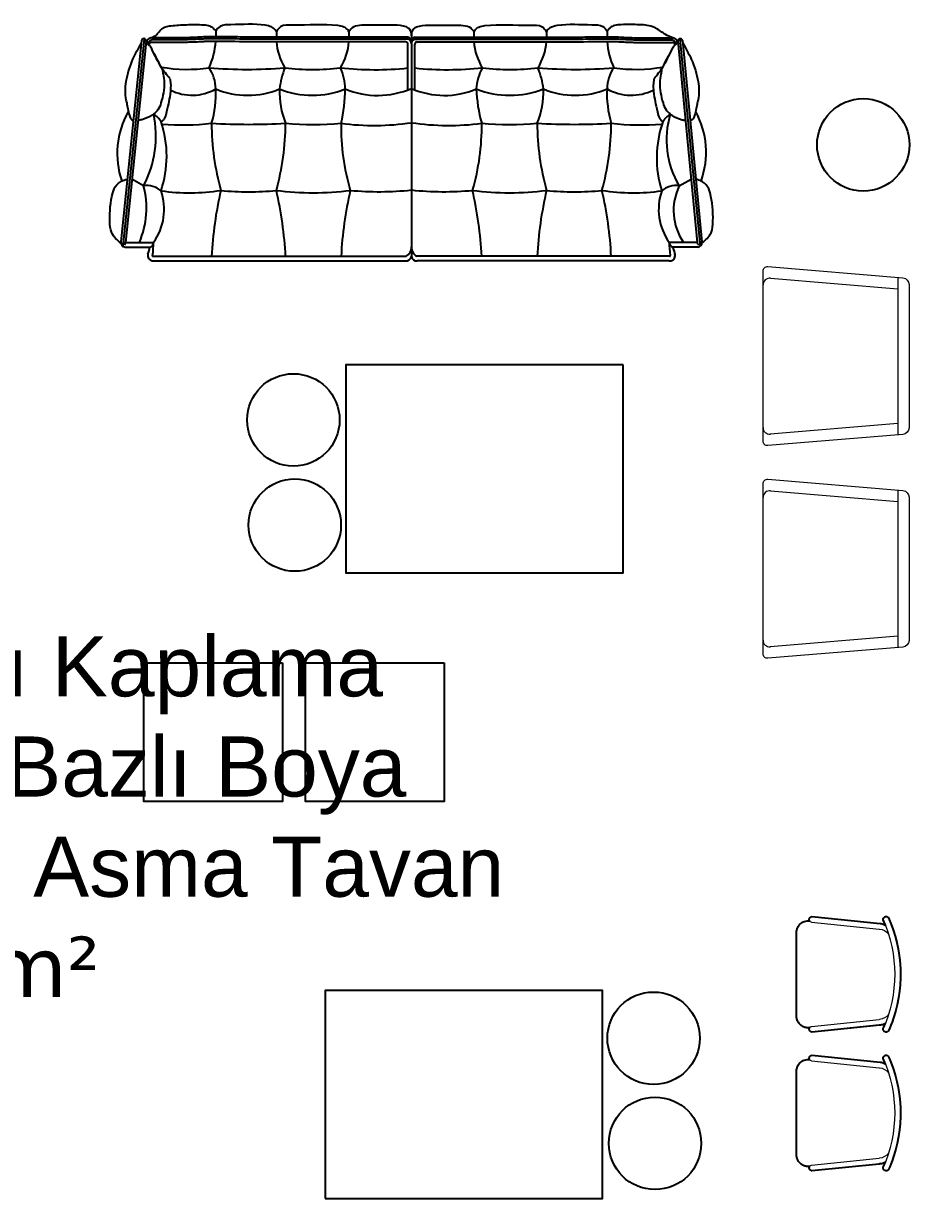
# Model space of a CAD drawing. Header units: millimetres. Extents: x 1443065 to 1517367, y 3763150 to 3779068.
# Drawn here: x 1476695 to 1477079, y 3768213 to 3768721 of the extents above; entities that cross this region are included whole.
import ezdxf

# ---------------------------------------------------------------- set-up
doc = ezdxf.new("R2010")
doc.units = ezdxf.units.MM
doc.layers.add('A_TEFRIS', color=173, linetype='Continuous', lineweight=9)
doc.layers.add('MAHAL', color=52, linetype='Continuous', lineweight=13)
doc.layers.add('m-TFR_vitrifiye', color=1, linetype='Continuous')
doc.styles.get("Standard").update_dxf_attribs({"font": 'arial.ttf'})

# ---------------------------------------------------------------- blocks, each defined once
blk = doc.blocks.new('fffef')
for p, q in [((0.53, 20.37), (0.35, 19.97)), ((0.68, 20.65), (0.53, 20.37)), ((0.84, 20.91), (0.68, 20.65)), ((1.11, 21.27), (0.84, 20.91)), ((1.37, 21.57), (1.11, 21.27)), ((1.55, 21.76), (1.37, 21.57)), ((1.81, 21.99), (1.55, 21.76)), ((2.03, 22.16), (1.81, 21.99)), ((2.25, 22.31), (2.03, 22.16)), ((2.61, 22.52), (2.25, 22.31)), ((2.96, 22.7), (2.61, 22.52)), ((3.29, 22.83), (2.96, 22.7)), ((3.66, 22.95), (3.29, 22.83)), ((4.09, 23.05), (3.66, 22.95)), ((4.39, 23.1), (4.09, 23.05)), ((4.79, 23.13), (4.39, 23.1)), ((5.37, 23.12), (4.79, 23.13)), ((5.7, 23.08), (5.37, 23.12)), ((5.53, 23.86), (5.52, 23.73)), ((5.52, 23.73), (5.53, 23.66)), ((5.57, 24.08), (5.53, 23.86)), ((5.53, 23.66), (5.55, 23.47)), ((5.55, 23.47), (5.59, 23.32)), ((5.67, 24.32), (5.57, 24.08)), ((5.59, 23.32), (5.64, 23.2)), ((5.64, 23.2), (5.67, 23.14)), ((5.77, 24.48), (5.67, 24.32)), ((5.67, 23.14), (5.69, 23.11)), ((5.69, 23.11), (5.7, 23.08)), ((5.83, 24.56), (5.77, 24.48)), ((5.94, 24.67), (5.83, 24.56)), ((6.07, 24.78), (5.94, 24.67)), ((6.26, 24.89), (6.07, 24.78)), ((6.36, 24.93), (6.26, 24.89)), ((6.41, 24.95), (6.36, 24.93)), ((6.55, 24.98), (6.41, 24.95)), ((6.67, 25), (6.55, 24.98)), ((35.77, 22.07), (6.67, 25)), ((36.04, 22.04), (35.77, 22.07)), ((36.41, 22), (36.04, 22.04)), ((36.83, 21.92), (36.41, 22)), ((37.24, 21.8), (36.83, 21.92)), ((37.65, 21.65), (37.24, 21.8)), ((37.46, 23.72), (37.45, 23.63)), ((37.45, 23.63), (37.56, 23.38)), ((37.47, 23.83), (37.46, 23.72)), ((37.51, 24.03), (37.47, 23.83)), ((37.58, 24.2), (37.51, 24.03)), ((37.56, 23.38), (37.65, 23.18)), ((37.67, 24.37), (37.58, 24.2)), ((37.65, 23.18), (37.77, 22.91)), ((37.93, 21.52), (37.65, 21.65)), ((37.78, 24.52), (37.67, 24.37)), ((37.77, 22.91), (38.48, 21.19)), ((37.88, 24.62), (37.78, 24.52)), ((37.98, 24.71), (37.88, 24.62)), ((38.21, 21.36), (37.93, 21.52)), ((38.14, 24.82), (37.98, 24.71)), ((38.3, 24.9), (38.14, 24.82)), ((38.48, 21.19), (38.21, 21.36)), ((38.49, 24.96), (38.3, 24.9)), ((38.7, 24.99), (38.49, 24.96)), ((38.91, 25), (38.7, 24.99)), ((39.18, 24.95), (38.91, 25)), ((39.36, 24.89), (39.18, 24.95)), ((39.52, 24.81), (39.36, 24.89)), ((39.63, 24.74), (39.52, 24.81)), ((39.73, 24.65), (39.63, 24.74)), ((39.83, 24.45), (39.73, 24.65)), ((39.98, 24.1), (39.83, 24.45)), ((40.35, 23.22), (39.98, 24.1)), ((40.82, 22.07), (40.35, 23.22)), ((41.35, 20.67), (40.82, 22.07)), ((42, 18.8), (41.35, 20.67)), ((0.01, 18.51), (0, 17.94)), ((0, 17.94), (0, -18.13)), ((0.04, 18.74), (0.01, 18.51)), ((0.07, 18.95), (0.04, 18.74)), ((0.13, 19.25), (0.07, 18.95)), ((0.23, 19.64), (0.13, 19.25)), ((0.35, 19.97), (0.23, 19.64)), ((42.8, 16.13), (42, 18.8)), ((43.54, 13.2), (42.8, 16.13)), ((44.14, 10.12), (43.54, 13.2)), ((44.56, 7.3), (44.14, 10.12)), ((44.81, 4.72), (44.56, 7.3)), ((44.98, 1.39), (44.81, 4.72)), ((44.96, -2.33), (44.98, 1.39)), ((44.69, -6.1), (44.96, -2.33)), ((43.98, -11.07), (44.29, -9.2)), ((44.29, -9.2), (44.69, -6.1)), ((42.7, -16.5), (43.43, -13.69)), ((43.43, -13.69), (43.98, -11.07)), ((0, -18.13), (0.03, -18.72)), ((0.03, -18.72), (0.1, -19.12)), ((0.1, -19.12), (0.25, -19.69)), ((0.25, -19.69), (0.34, -19.94)), ((0.34, -19.94), (0.52, -20.35)), ((40.84, -22.01), (41.84, -19.28)), ((41.84, -19.28), (42.7, -16.5)), ((0.52, -20.35), (0.71, -20.69)), ((0.71, -20.69), (0.97, -21.09)), ((0.97, -21.09), (1.24, -21.43)), ((1.24, -21.43), (1.5, -21.7)), ((1.5, -21.7), (1.87, -22.03)), ((1.87, -22.03), (2.29, -22.34)), ((2.29, -22.34), (2.85, -22.65)), ((2.85, -22.65), (3.35, -22.85)), ((3.35, -22.85), (4.08, -23.05)), ((4.08, -23.05), (4.6, -23.12)), ((4.6, -23.12), (5, -23.13)), ((5, -23.13), (5.39, -23.12)), ((5.39, -23.12), (5.56, -23.1)), ((5.54, -23.53), (5.53, -23.66)), ((5.53, -23.66), (5.53, -23.86)), ((5.53, -23.86), (5.54, -23.92)), ((5.58, -23.36), (5.54, -23.53)), ((5.54, -23.92), (5.56, -24.05)), ((5.56, -23.1), (5.61, -23.1)), ((5.56, -24.05), (5.61, -24.2)), ((5.62, -23.24), (5.58, -23.36)), ((5.61, -23.1), (5.66, -23.09)), ((5.61, -24.2), (5.67, -24.33)), ((5.7, -23.08), (5.62, -23.24)), ((5.66, -23.09), (5.7, -23.08)), ((5.67, -24.33), (5.73, -24.43)), ((5.73, -24.43), (5.8, -24.53)), ((5.8, -24.53), (5.87, -24.6)), ((5.87, -24.6), (5.95, -24.68)), ((5.95, -24.68), (6.04, -24.76)), ((6.04, -24.76), (6.14, -24.83)), ((6.14, -24.83), (6.23, -24.87)), ((6.23, -24.87), (6.34, -24.92)), ((6.34, -24.92), (6.46, -24.96)), ((6.46, -24.96), (6.56, -24.98)), ((6.56, -24.98), (6.67, -25)), ((6.67, -25), (36.16, -22.03)), ((36.16, -22.03), (36.51, -21.98)), ((36.51, -21.98), (36.77, -21.93)), ((36.77, -21.93), (36.99, -21.88)), ((36.99, -21.88), (37.2, -21.81)), ((37.2, -21.81), (37.42, -21.74)), ((37.42, -21.74), (37.6, -21.66)), ((38.48, -21.19), (37.45, -23.63)), ((37.45, -23.63), (37.48, -23.9)), ((37.48, -23.9), (37.6, -24.24)), ((37.6, -21.66), (37.83, -21.57)), ((37.6, -24.24), (37.72, -24.44)), ((37.72, -24.44), (37.87, -24.62)), ((37.83, -21.57), (38.09, -21.43)), ((37.87, -24.62), (38.04, -24.75)), ((38.04, -24.75), (38.26, -24.88)), ((38.09, -21.43), (38.34, -21.28)), ((38.26, -24.88), (38.52, -24.97)), ((38.34, -21.28), (38.48, -21.19)), ((38.52, -24.97), (38.74, -25)), ((38.74, -25), (38.94, -24.99)), ((38.94, -24.99), (39.06, -24.98)), ((39.06, -24.98), (39.18, -24.95)), ((39.18, -24.95), (39.35, -24.9)), ((39.35, -24.9), (39.44, -24.85)), ((39.44, -24.85), (39.58, -24.77)), ((39.58, -24.77), (39.67, -24.7)), ((39.67, -24.7), (39.73, -24.65)), ((39.73, -24.65), (40.15, -23.7)), ((40.15, -23.7), (40.84, -22.01))]:
    blk.add_line(p, q)
at = {"layer": 'A_TEFRIS'}
for p, q in [((6.42, 22.51), (35.79, 19.55)), ((6.67, 25), (36.04, 22.04)), ((0, 18.13), (0, -18.13)), ((6.42, -22.51), (35.79, -19.55)), ((6.67, -25), (36.04, -22.04))]:
    blk.add_line(p, q, dxfattribs=at)
for centre, radius, start, end in [((5, 18.13), 5, 81.9422, 180), ((6.8, 23.73), 1.28, 95.9191, 252.5915), ((35.66, 17), 5.05, 56.0631, 85.6688), ((38.82, 23.63), 1.37, 48.2766, 180.0645), ((-15.35, 0), 57.85, 335.8904, 24.1096), ((-15.35, 0), 60.35, 335.8879, 24.1121), ((35.41, 14.01), 5.55, 37.2213, 85.4268), ((5, -18.13), 5, 180, 278.0578), ((35.41, -14.01), 5.55, 274.5732, 322.7787), ((6.8, -23.73), 1.28, 107.4085, 264.0809), ((35.66, -17), 5.05, 274.3312, 303.9369), ((38.82, -23.63), 1.37, 179.9355, 311.7234)]:
    blk.add_arc(centre, radius, start, end, dxfattribs=at)
blk = doc.blocks.new('c cx xc')
at = {"layer": 'A_TEFRIS'}
for p, q in [((31355.29, -6701.13), (31425.33, -6701.13)), ((31355.58, -6757.89), (31360.31, -6701.13)), ((31420.31, -6701.13), (31425.04, -6757.89)), ((31422.05, -6761.13), (31358.57, -6761.13))]:
    blk.add_line(p, q, dxfattribs=at)
blk.add_lwpolyline([(31358.57, -6761.13), (31352.47, -6761.13, -0.43878), (31350.47, -6758.97), (31355.48, -6698.89, -0.390066), (31358.47, -6696.13), (31422.15, -6696.13, -0.390066), (31425.14, -6698.89), (31430.15, -6758.97, -0.43878), (31428.15, -6761.13), (31422.06, -6761.13)], format="xyb", dxfattribs=at)
for centre, start, end in [((31358.57, -6758.13), 175.2364, 270), ((31422.05, -6758.13), 270, 4.7636)]:
    blk.add_arc(centre, 3, start, end, dxfattribs=at)

msp = doc.modelspace()

# ---------------------------------------------------------------- linework, layer by layer
at = {"layer": 'm-TFR_vitrifiye'}
for points in [[(1476778.65, 3768717.99), (1476778.65, 3768715.63)], [(1476804.87, 3768717.82), (1476804.87, 3768715.45)], [(1476836.27, 3768717.81), (1476836.27, 3768715.44)], [(1476863.31, 3768716.02), (1476863.31, 3768713.43)], [(1476890.34, 3768717.81), (1476890.34, 3768715.44)], [(1476921.75, 3768717.82), (1476921.75, 3768715.45)], [(1476947.97, 3768717.99), (1476947.97, 3768715.63)], [(1476746.48, 3768713.97), (1476737.6, 3768626.87)], [(1476747.58, 3768714.8), (1476738.4, 3768624.99)], [(1476748.47, 3768713.76), (1476739.59, 3768626.67)], [(1476861.8, 3768692.62), (1476861.8, 3768712.43)], [(1476863.31, 3768713.43), (1476863.31, 3768621.58)], [(1476863.31, 3768713.43), (1476863.31, 3768620.51)], [(1476863.31, 3768712.57), (1476863.31, 3768620.51)], [(1476864.82, 3768692.62), (1476864.82, 3768712.43)], [(1476978.65, 3768713.76), (1476987.02, 3768626.67)], [(1476979.54, 3768714.8), (1476988.21, 3768624.99)], [(1476980.64, 3768713.97), (1476989.01, 3768626.87)], [(1476747.41, 3768651.15), (1476742.38, 3768654.02)], [(1476979.21, 3768651.15), (1476984.38, 3768654.1)], [(1476739.32, 3768624.67), (1476750.13, 3768624.67)], [(1476739.59, 3768626.67), (1476751.73, 3768626.67)], [(1476987.02, 3768626.67), (1476974.88, 3768626.67)], [(1476987.3, 3768624.67), (1476976.48, 3768624.67)], [(1476751.55, 3768620.66), (1476860.99, 3768620.67)], [(1476975.06, 3768620.66), (1476865.62, 3768620.67)], [(1476751.8, 3768618.67), (1476860.75, 3768618.67)], [(1476974.81, 3768618.67), (1476865.86, 3768618.67)]]:
    msp.add_lwpolyline(points, dxfattribs=at)
for points in [[(1476954.91, 3768573.74), (1476834.91, 3768573.74), (1476834.91, 3768483.74), (1476954.91, 3768483.74)], [(1476807.48, 3768444.8), (1476807.48, 3768384.8), (1476747.48, 3768384.8), (1476747.48, 3768444.8)], [(1476877.48, 3768444.8), (1476877.48, 3768384.8), (1476817.48, 3768384.8), (1476817.48, 3768444.8)], [(1476826.05, 3768213.1), (1476946.05, 3768213.1), (1476946.05, 3768303.1), (1476826.05, 3768303.1)]]:
    msp.add_lwpolyline(points, close=True, dxfattribs=at)
for centre in [(1477058.88, 3768668.86), (1476812.22, 3768549.87), (1476812.82, 3768504.41), (1476968.14, 3768282.42), (1476968.74, 3768236.96)]:
    msp.add_circle(centre, 20, dxfattribs=at)
for points, knots in [([(1476750.62, 3768715.16), (1476752.93, 3768716.02), (1476753.64, 3768717.26), (1476754.36, 3768718.13), (1476755.76, 3768719.82), (1476757.17, 3768720.09), (1476758.59, 3768720.29), (1476760.66, 3768720.59), (1476762.74, 3768720.72), (1476764.97, 3768720.82), (1476767.44, 3768720.93), (1476770.09, 3768720.99), (1476772.48, 3768720.86), (1476773.5, 3768720.8), (1476774.47, 3768720.71), (1476775.44, 3768720.46), (1476776.08, 3768720.28), (1476776.73, 3768720.04), (1476777.22, 3768719.63), (1476777.58, 3768719.33), (1476777.86, 3768718.94), (1476778.2, 3768718.59), (1476778.37, 3768718.4), (1476778.57, 3768718.23), (1476778.65, 3768717.99)], [0, 0, 0, 0, 1, 1, 1, 2, 2, 2, 3, 3, 3, 4, 4, 4, 5, 5, 5, 6, 6, 6, 7, 7, 7, 8, 8, 8, 8]), ([(1476804.87, 3768717.82), (1476804.57, 3768718.36), (1476804.18, 3768718.87), (1476803.7, 3768719.26), (1476803.4, 3768719.5), (1476803.07, 3768719.7), (1476802.72, 3768719.86), (1476801.89, 3768720.25), (1476800.98, 3768720.44), (1476800.08, 3768720.58), (1476795.18, 3768721.37), (1476790.45, 3768720.84), (1476785.23, 3768720.86), (1476783.54, 3768720.86), (1476781.79, 3768720.93), (1476780.47, 3768720.08), (1476779.71, 3768719.59), (1476779.09, 3768718.8), (1476778.65, 3768717.99)], [0, 0, 0, 0, 1, 1, 1, 2, 2, 2, 3, 3, 3, 4, 4, 4, 5, 5, 5, 6, 6, 6, 6]), ([(1476836.27, 3768717.81), (1476835.97, 3768718.35), (1476835.58, 3768718.85), (1476835.1, 3768719.25), (1476834.8, 3768719.49), (1476834.47, 3768719.7), (1476834.12, 3768719.85), (1476833.3, 3768720.23), (1476832.39, 3768720.36), (1476831.48, 3768720.46), (1476824.95, 3768721.2), (1476818.84, 3768720.49), (1476811.95, 3768720.68), (1476810.08, 3768720.73), (1476808.14, 3768720.85), (1476806.69, 3768719.91), (1476805.94, 3768719.41), (1476805.31, 3768718.63), (1476804.87, 3768717.82)], [0, 0, 0, 0, 1, 1, 1, 2, 2, 2, 3, 3, 3, 4, 4, 4, 5, 5, 5, 6, 6, 6, 6]), ([(1476862.69, 3768718.71), (1476862.52, 3768718.91), (1476862.34, 3768719.09), (1476862.14, 3768719.26), (1476861.84, 3768719.5), (1476861.51, 3768719.7), (1476861.16, 3768719.86), (1476860.33, 3768720.23), (1476859.42, 3768720.37), (1476858.52, 3768720.47), (1476854.91, 3768720.85), (1476851.49, 3768720.59), (1476846.04, 3768720.67), (1476843.36, 3768720.72), (1476840.19, 3768720.84), (1476838.32, 3768719.9), (1476837.34, 3768719.4), (1476836.71, 3768718.62), (1476836.27, 3768717.81)], [0, 0, 0, 0, 1, 1, 1, 2, 2, 2, 3, 3, 3, 4, 4, 4, 5, 5, 5, 6, 6, 6, 6]), ([(1476863.92, 3768718.71), (1476864.09, 3768718.91), (1476864.28, 3768719.09), (1476864.48, 3768719.26), (1476864.78, 3768719.5), (1476865.11, 3768719.7), (1476865.46, 3768719.86), (1476866.28, 3768720.23), (1476867.19, 3768720.37), (1476868.1, 3768720.47), (1476871.7, 3768720.85), (1476875.13, 3768720.59), (1476880.58, 3768720.67), (1476883.26, 3768720.72), (1476886.43, 3768720.84), (1476888.3, 3768719.9), (1476889.28, 3768719.4), (1476889.9, 3768718.62), (1476890.34, 3768717.81)], [0, 0, 0, 0, 1, 1, 1, 2, 2, 2, 3, 3, 3, 4, 4, 4, 5, 5, 5, 6, 6, 6, 6]), ([(1476890.34, 3768717.81), (1476890.64, 3768718.35), (1476891.03, 3768718.85), (1476891.51, 3768719.25), (1476891.81, 3768719.49), (1476892.14, 3768719.7), (1476892.49, 3768719.85), (1476893.32, 3768720.23), (1476894.23, 3768720.36), (1476895.13, 3768720.46), (1476901.66, 3768721.2), (1476907.77, 3768720.49), (1476914.66, 3768720.68), (1476916.54, 3768720.73), (1476918.47, 3768720.85), (1476919.92, 3768719.91), (1476920.68, 3768719.41), (1476921.3, 3768718.63), (1476921.75, 3768717.82)], [0, 0, 0, 0, 1, 1, 1, 2, 2, 2, 3, 3, 3, 4, 4, 4, 5, 5, 5, 6, 6, 6, 6]), ([(1476921.75, 3768717.82), (1476922.05, 3768718.36), (1476922.44, 3768718.87), (1476922.92, 3768719.26), (1476923.21, 3768719.5), (1476923.55, 3768719.7), (1476923.9, 3768719.86), (1476924.72, 3768720.25), (1476925.63, 3768720.44), (1476926.53, 3768720.58), (1476931.44, 3768721.37), (1476936.17, 3768720.84), (1476941.38, 3768720.86), (1476943.08, 3768720.86), (1476944.82, 3768720.93), (1476946.14, 3768720.08), (1476946.9, 3768719.59), (1476947.52, 3768718.8), (1476947.97, 3768717.99)], [0, 0, 0, 0, 1, 1, 1, 2, 2, 2, 3, 3, 3, 4, 4, 4, 5, 5, 5, 6, 6, 6, 6]), ([(1476976.5, 3768715.16), (1476974.19, 3768716.02), (1476973.48, 3768716.45), (1476972.76, 3768716.93), (1476971.36, 3768717.86), (1476969.95, 3768718.93), (1476968.53, 3768719.61), (1476966.46, 3768720.59), (1476964.38, 3768720.72), (1476962.05, 3768720.82), (1476959.49, 3768720.93), (1476956.62, 3768720.99), (1476954.16, 3768720.86), (1476953.12, 3768720.8), (1476952.14, 3768720.71), (1476951.18, 3768720.46), (1476950.53, 3768720.28), (1476949.89, 3768720.04), (1476949.39, 3768719.63), (1476949.03, 3768719.33), (1476948.75, 3768718.94), (1476948.41, 3768718.59), (1476948.24, 3768718.4), (1476948.05, 3768718.23), (1476947.97, 3768717.99)], [0, 0, 0, 0, 1, 1, 1, 2, 2, 2, 3, 3, 3, 4, 4, 4, 5, 5, 5, 6, 6, 6, 7, 7, 7, 8, 8, 8, 8]), ([(1476746.36, 3768712.94), (1476745.05, 3768710.63), (1476743.76, 3768708.3), (1476742.67, 3768705.88), (1476741.31, 3768702.81), (1476740.26, 3768699.59), (1476739.73, 3768696.24), (1476739.31, 3768693.61), (1476739.2, 3768690.9), (1476739.76, 3768688.32), (1476739.9, 3768687.69), (1476740.08, 3768687.07), (1476740.21, 3768686.45), (1476740.4, 3768685.59), (1476740.5, 3768684.71), (1476740.66, 3768683.85), (1476740.85, 3768682.79), (1476741.12, 3768681.77), (1476741.59, 3768680.75), (1476741.79, 3768680.33), (1476742.02, 3768679.9), (1476742.39, 3768679.65), (1476742.47, 3768679.6), (1476742.56, 3768679.55), (1476742.65, 3768679.51), (1476742.75, 3768679.46), (1476742.85, 3768679.42), (1476742.95, 3768679.37)], [0, 0, 0, 0, 1, 1, 1, 2, 2, 2, 3, 3, 3, 4, 4, 4, 5, 5, 5, 6, 6, 6, 7, 7, 7, 8, 8, 8, 9, 9, 9, 9]), ([(1476748.47, 3768713.76), (1476748.49, 3768714.31), (1476748.07, 3768714.78), (1476747.51, 3768714.81), (1476747.01, 3768714.83), (1476746.56, 3768714.47), (1476746.48, 3768713.97)], [0, 0, 0, 0, 1, 1, 1, 2, 2, 2, 2]), ([(1476755.56, 3768701.44), (1476754.71, 3768703.14), (1476753.86, 3768704.84), (1476752.97, 3768706.5), (1476752.35, 3768707.66), (1476751.72, 3768708.8), (1476751.13, 3768710), (1476750.86, 3768710.53), (1476750.61, 3768711.07), (1476750.24, 3768711.52), (1476749.81, 3768712.02), (1476749.22, 3768712.4), (1476748.75, 3768712.88), (1476748.63, 3768713), (1476748.52, 3768713.12), (1476748.41, 3768713.25)], [0, 0, 0, 0, 1, 1, 1, 2, 2, 2, 3, 3, 3, 4, 4, 4, 5, 5, 5, 5]), ([(1476758.78, 3768697.53), (1476757.46, 3768699.16), (1476756.14, 3768700.8), (1476755.01, 3768702.54), (1476753.5, 3768704.88), (1476752.35, 3768707.43), (1476751.13, 3768710), (1476750.87, 3768710.54), (1476750.61, 3768711.07), (1476750.24, 3768711.52), (1476749.81, 3768712.02), (1476749.22, 3768712.4), (1476748.75, 3768712.88), (1476748.63, 3768713), (1476748.52, 3768713.12), (1476748.41, 3768713.25)], [0, 0, 0, 0, 1, 1, 1, 2, 2, 2, 3, 3, 3, 4, 4, 4, 5, 5, 5, 5]), ([(1476861.8, 3768715.45), (1476841.73, 3768715.45), (1476826.02, 3768715.43), (1476808.16, 3768715.45), (1476802.98, 3768715.45), (1476797.62, 3768715.46), (1476790.26, 3768715.52), (1476787.62, 3768715.54), (1476784.73, 3768715.57), (1476782.39, 3768715.59), (1476779.36, 3768715.62), (1476777.24, 3768715.65), (1476775.01, 3768715.59), (1476772.87, 3768715.53), (1476770.62, 3768715.39), (1476768.47, 3768715.3), (1476765.76, 3768715.19), (1476763.21, 3768715.16), (1476760.67, 3768715.16), (1476757.93, 3768715.16), (1476755.2, 3768715.21), (1476752.4, 3768715.16), (1476752.35, 3768715.16), (1476752.3, 3768715.16), (1476750.62, 3768715.16)], [0, 0, 0, 0, 1, 1, 1, 2, 2, 2, 3, 3, 3, 4, 4, 4, 5, 5, 5, 6, 6, 6, 7, 7, 7, 8, 8, 8, 8]), ([(1476860.8, 3768713.43), (1476850.65, 3768713.43), (1476811.31, 3768713.43), (1476810.04, 3768713.43), (1476807.67, 3768713.43), (1476805.3, 3768713.43), (1476802.93, 3768713.44), (1476800.56, 3768713.44), (1476798.19, 3768713.45), (1476795.81, 3768713.47), (1476794.89, 3768713.48), (1476793.97, 3768713.49), (1476790.8, 3768713.5), (1476788.28, 3768713.51), (1476785.16, 3768713.52), (1476784.43, 3768713.53), (1476783.69, 3768713.54), (1476782.96, 3768713.55), (1476782.23, 3768713.56), (1476781.5, 3768713.58), (1476780.77, 3768713.59), (1476780.04, 3768713.6), (1476779.32, 3768713.6), (1476778.59, 3768713.61), (1476777.87, 3768713.61), (1476777.33, 3768713.61), (1476776.8, 3768713.61), (1476776.26, 3768713.6), (1476776, 3768713.6), (1476775.74, 3768713.59), (1476775.48, 3768713.58), (1476775.25, 3768713.58), (1476775.03, 3768713.57), (1476774.8, 3768713.56), (1476774.58, 3768713.56), (1476774.35, 3768713.55), (1476774.13, 3768713.54), (1476773.9, 3768713.53), (1476773.67, 3768713.52), (1476773.44, 3768713.51), (1476772.99, 3768713.49), (1476772.53, 3768713.46), (1476772.07, 3768713.44), (1476771.15, 3768713.39), (1476770.22, 3768713.34), (1476768.71, 3768713.29), (1476768.11, 3768713.28), (1476767.74, 3768713.26), (1476767.36, 3768713.25), (1476766.99, 3768713.24), (1476766.61, 3768713.22), (1476766.24, 3768713.21), (1476765.49, 3768713.19), (1476764.74, 3768713.18), (1476764, 3768713.16), (1476763.13, 3768713.15), (1476762.26, 3768713.15), (1476761.4, 3768713.14), (1476760.85, 3768713.14), (1476760.29, 3768713.14), (1476759.74, 3768713.15), (1476759.19, 3768713.15), (1476758.64, 3768713.15), (1476758.09, 3768713.16), (1476757.02, 3768713.16), (1476755.95, 3768713.17), (1476754.87, 3768713.17), (1476754.51, 3768713.17), (1476754.15, 3768713.17), (1476753.78, 3768713.16), (1476753.56, 3768713.16), (1476753.34, 3768713.16), (1476753.12, 3768713.16), (1476752.97, 3768713.15), (1476752.83, 3768713.15), (1476752.68, 3768713.15), (1476752.54, 3768713.15), (1476752.4, 3768713.14), (1476752.26, 3768713.14), (1476752.25, 3768713.14), (1476752.24, 3768713.14), (1476750.82, 3768713.14)], [0, 0, 0, 0, 1, 1, 1, 2, 2, 2, 3, 3, 3, 4, 4, 4, 5, 5, 5, 6, 6, 6, 7, 7, 7, 8, 8, 8, 9, 9, 9, 10, 10, 10, 11, 11, 11, 12, 12, 12, 13, 13, 13, 14, 14, 14, 15, 15, 15, 16, 16, 16, 17, 17, 17, 18, 18, 18, 19, 19, 19, 20, 20, 20, 21, 21, 21, 22, 22, 22, 23, 23, 23, 24, 24, 24, 25, 25, 25, 26, 26, 26, 27, 27, 27, 27]), ([(1476861.8, 3768714.59), (1476852.93, 3768714.59), (1476811.5, 3768714.59), (1476810.26, 3768714.59), (1476808.11, 3768714.59), (1476805.96, 3768714.59), (1476803.82, 3768714.59), (1476801.67, 3768714.6), (1476799.52, 3768714.6), (1476797.37, 3768714.62), (1476796.32, 3768714.63), (1476795.27, 3768714.63), (1476792.02, 3768714.65), (1476789.31, 3768714.65), (1476788.44, 3768714.67), (1476786.37, 3768714.68), (1476784.3, 3768714.69), (1476783.43, 3768714.7), (1476782.55, 3768714.72), (1476781.95, 3768714.73), (1476781.35, 3768714.74), (1476780.75, 3768714.74), (1476780.15, 3768714.75), (1476779.55, 3768714.76), (1476778.95, 3768714.77), (1476777.75, 3768714.77), (1476776.55, 3768714.77), (1476775.36, 3768714.74), (1476775.08, 3768714.73), (1476774.8, 3768714.72), (1476774.52, 3768714.71), (1476774.24, 3768714.7), (1476773.96, 3768714.69), (1476773.67, 3768714.68), (1476773.11, 3768714.65), (1476772.54, 3768714.62), (1476771.98, 3768714.59), (1476771.42, 3768714.56), (1476770.87, 3768714.53), (1476769.83, 3768714.5), (1476769.15, 3768714.49), (1476768.78, 3768714.47), (1476768.41, 3768714.45), (1476767.67, 3768714.42), (1476766.93, 3768714.39), (1476766.19, 3768714.37), (1476765.45, 3768714.35), (1476764.71, 3768714.33), (1476763.97, 3768714.32), (1476763.04, 3768714.31), (1476762.1, 3768714.3), (1476761.17, 3768714.3), (1476760.6, 3768714.3), (1476760.04, 3768714.3), (1476759.47, 3768714.31), (1476758.91, 3768714.31), (1476758.34, 3768714.31), (1476757.78, 3768714.32), (1476756.65, 3768714.32), (1476755.52, 3768714.33), (1476754.39, 3768714.32), (1476753.91, 3768714.32), (1476753.42, 3768714.32), (1476752.93, 3768714.31), (1476752.79, 3768714.31), (1476752.64, 3768714.31), (1476752.49, 3768714.3), (1476752.4, 3768714.3), (1476752.31, 3768714.3), (1476751.18, 3768714.3)], [0, 0, 0, 0, 1, 1, 1, 2, 2, 2, 3, 3, 3, 4, 4, 4, 5, 5, 5, 6, 6, 6, 7, 7, 7, 8, 8, 8, 9, 9, 9, 10, 10, 10, 11, 11, 11, 12, 12, 12, 13, 13, 13, 14, 14, 14, 15, 15, 15, 16, 16, 16, 17, 17, 17, 18, 18, 18, 19, 19, 19, 20, 20, 20, 21, 21, 21, 22, 22, 22, 23, 23, 23, 23]), ([(1476864.82, 3768715.45), (1476884.88, 3768715.45), (1476900.59, 3768715.43), (1476918.45, 3768715.45), (1476923.63, 3768715.45), (1476928.99, 3768715.46), (1476936.36, 3768715.52), (1476938.99, 3768715.54), (1476941.88, 3768715.57), (1476944.23, 3768715.59), (1476947.26, 3768715.62), (1476949.37, 3768715.65), (1476951.48, 3768715.59), (1476953.49, 3768715.53), (1476955.5, 3768715.39), (1476957.68, 3768715.3), (1476960.42, 3768715.19), (1476963.42, 3768715.16), (1476966.19, 3768715.16), (1476969.19, 3768715.16), (1476971.92, 3768715.21), (1476974.72, 3768715.16), (1476974.77, 3768715.16), (1476974.82, 3768715.16), (1476976.5, 3768715.16)], [0, 0, 0, 0, 1, 1, 1, 2, 2, 2, 3, 3, 3, 4, 4, 4, 5, 5, 5, 6, 6, 6, 7, 7, 7, 8, 8, 8, 8]), ([(1476864.82, 3768714.59), (1476873.68, 3768714.59), (1476915.11, 3768714.59), (1476916.36, 3768714.59), (1476918.5, 3768714.59), (1476920.65, 3768714.59), (1476922.8, 3768714.59), (1476924.94, 3768714.6), (1476927.09, 3768714.6), (1476929.24, 3768714.62), (1476930.29, 3768714.63), (1476931.34, 3768714.63), (1476934.59, 3768714.65), (1476937.3, 3768714.65), (1476938.17, 3768714.67), (1476940.24, 3768714.68), (1476942.31, 3768714.69), (1476943.19, 3768714.7), (1476944.06, 3768714.72), (1476944.66, 3768714.73), (1476945.26, 3768714.74), (1476945.87, 3768714.74), (1476946.47, 3768714.75), (1476947.07, 3768714.76), (1476947.67, 3768714.77), (1476948.87, 3768714.77), (1476950.06, 3768714.77), (1476951.25, 3768714.74), (1476951.53, 3768714.73), (1476951.81, 3768714.72), (1476952.09, 3768714.71), (1476952.38, 3768714.7), (1476952.66, 3768714.69), (1476952.94, 3768714.68), (1476953.5, 3768714.65), (1476954.07, 3768714.62), (1476954.64, 3768714.59), (1476955.19, 3768714.56), (1476955.75, 3768714.53), (1476956.3, 3768714.5), (1476956.67, 3768714.49), (1476957.04, 3768714.47), (1476957.41, 3768714.45), (1476958.15, 3768714.42), (1476958.89, 3768714.39), (1476959.63, 3768714.37), (1476960.37, 3768714.35), (1476962.41, 3768714.33), (1476963.15, 3768714.32), (1476964.08, 3768714.31), (1476965.02, 3768714.3), (1476965.95, 3768714.3), (1476966.52, 3768714.3), (1476967.08, 3768714.3), (1476967.65, 3768714.31), (1476968.21, 3768714.31), (1476968.78, 3768714.31), (1476969.34, 3768714.32), (1476970.47, 3768714.32), (1476971.6, 3768714.33), (1476972.73, 3768714.32), (1476973.22, 3768714.32), (1476973.7, 3768714.32), (1476974.19, 3768714.31), (1476974.33, 3768714.31), (1476974.48, 3768714.31), (1476974.63, 3768714.3), (1476974.72, 3768714.3), (1476974.81, 3768714.3), (1476975.95, 3768714.3)], [0, 0, 0, 0, 1, 1, 1, 2, 2, 2, 3, 3, 3, 4, 4, 4, 5, 5, 5, 6, 6, 6, 7, 7, 7, 8, 8, 8, 9, 9, 9, 10, 10, 10, 11, 11, 11, 12, 12, 12, 13, 13, 13, 14, 14, 14, 15, 15, 15, 16, 16, 16, 17, 17, 17, 18, 18, 18, 19, 19, 19, 20, 20, 20, 21, 21, 21, 22, 22, 22, 23, 23, 23, 23]), ([(1476865.82, 3768713.43), (1476875.96, 3768713.43), (1476915.3, 3768713.43), (1476916.57, 3768713.43), (1476918.94, 3768713.43), (1476921.31, 3768713.43), (1476923.68, 3768713.44), (1476926.05, 3768713.44), (1476928.43, 3768713.45), (1476930.8, 3768713.47), (1476931.72, 3768713.48), (1476932.65, 3768713.49), (1476935.82, 3768713.5), (1476938.34, 3768713.51), (1476941.46, 3768713.52), (1476942.19, 3768713.53), (1476942.92, 3768713.54), (1476943.65, 3768713.55), (1476944.38, 3768713.56), (1476945.11, 3768713.58), (1476945.85, 3768713.59), (1476946.57, 3768713.6), (1476947.3, 3768713.6), (1476948.02, 3768713.61), (1476948.74, 3768713.61), (1476949.28, 3768713.61), (1476949.82, 3768713.61), (1476950.35, 3768713.6), (1476950.61, 3768713.6), (1476950.87, 3768713.59), (1476951.13, 3768713.58), (1476951.36, 3768713.58), (1476951.58, 3768713.57), (1476951.81, 3768713.56), (1476952.04, 3768713.56), (1476952.26, 3768713.55), (1476952.49, 3768713.54), (1476952.71, 3768713.53), (1476952.94, 3768713.52), (1476953.17, 3768713.51), (1476953.63, 3768713.49), (1476954.08, 3768713.46), (1476954.54, 3768713.44), (1476955.46, 3768713.39), (1476956.39, 3768713.34), (1476957.33, 3768713.29), (1476957.71, 3768713.28), (1476958.08, 3768713.26), (1476958.46, 3768713.25), (1476958.83, 3768713.24), (1476959.21, 3768713.22), (1476959.58, 3768713.21), (1476960.33, 3768713.19), (1476962.38, 3768713.18), (1476963.12, 3768713.16), (1476963.99, 3768713.15), (1476964.86, 3768713.15), (1476965.72, 3768713.14), (1476966.28, 3768713.14), (1476966.83, 3768713.14), (1476967.38, 3768713.15), (1476967.93, 3768713.15), (1476968.48, 3768713.15), (1476969.03, 3768713.16), (1476970.11, 3768713.16), (1476971.18, 3768713.17), (1476972.25, 3768713.17), (1476972.61, 3768713.17), (1476972.97, 3768713.17), (1476973.34, 3768713.16), (1476973.56, 3768713.16), (1476973.78, 3768713.16), (1476974, 3768713.16), (1476974.15, 3768713.15), (1476974.29, 3768713.15), (1476974.44, 3768713.15), (1476974.58, 3768713.15), (1476974.72, 3768713.14), (1476974.86, 3768713.14), (1476974.87, 3768713.14), (1476974.88, 3768713.14), (1476976.3, 3768713.14)], [0, 0, 0, 0, 1, 1, 1, 2, 2, 2, 3, 3, 3, 4, 4, 4, 5, 5, 5, 6, 6, 6, 7, 7, 7, 8, 8, 8, 9, 9, 9, 10, 10, 10, 11, 11, 11, 12, 12, 12, 13, 13, 13, 14, 14, 14, 15, 15, 15, 16, 16, 16, 17, 17, 17, 18, 18, 18, 19, 19, 19, 20, 20, 20, 21, 21, 21, 22, 22, 22, 23, 23, 23, 24, 24, 24, 25, 25, 25, 26, 26, 26, 27, 27, 27, 27]), ([(1476968.34, 3768697.53), (1476969.66, 3768699.16), (1476970.98, 3768700.8), (1476972.11, 3768702.54), (1476973.62, 3768704.88), (1476974.78, 3768707.43), (1476975.99, 3768710), (1476976.25, 3768710.54), (1476976.51, 3768711.07), (1476976.88, 3768711.52), (1476977.31, 3768712.02), (1476977.9, 3768712.4), (1476978.37, 3768712.88), (1476978.49, 3768713), (1476978.6, 3768713.12), (1476978.71, 3768713.25)], [0, 0, 0, 0, 1, 1, 1, 2, 2, 2, 3, 3, 3, 4, 4, 4, 5, 5, 5, 5]), ([(1476971.56, 3768701.44), (1476972.41, 3768703.14), (1476973.26, 3768704.84), (1476974.15, 3768706.5), (1476974.77, 3768707.66), (1476975.41, 3768708.8), (1476975.99, 3768710), (1476976.26, 3768710.53), (1476976.51, 3768711.07), (1476976.88, 3768711.52), (1476977.31, 3768712.02), (1476977.9, 3768712.4), (1476978.37, 3768712.88), (1476978.49, 3768713), (1476978.6, 3768713.12), (1476978.71, 3768713.25)], [0, 0, 0, 0, 1, 1, 1, 2, 2, 2, 3, 3, 3, 4, 4, 4, 5, 5, 5, 5]), ([(1476980.64, 3768713.97), (1476980.55, 3768714.52), (1476980.04, 3768714.89), (1476979.49, 3768714.8), (1476978.99, 3768714.71), (1476978.63, 3768714.27), (1476978.65, 3768713.76)], [0, 0, 0, 0, 1, 1, 1, 2, 2, 2, 2]), ([(1476980.76, 3768712.94), (1476982.07, 3768710.63), (1476983.36, 3768708.3), (1476984.45, 3768705.88), (1476985.82, 3768702.81), (1476986.86, 3768699.59), (1476987.39, 3768696.24), (1476987.81, 3768693.61), (1476987.92, 3768690.9), (1476987.36, 3768688.32), (1476987.22, 3768687.69), (1476987.04, 3768687.07), (1476986.91, 3768686.45), (1476986.72, 3768685.59), (1476986.62, 3768684.71), (1476986.46, 3768683.85), (1476986.27, 3768682.79), (1476986, 3768681.77), (1476985.53, 3768680.75), (1476985.33, 3768680.33), (1476985.1, 3768679.9), (1476984.73, 3768679.65), (1476984.65, 3768679.6), (1476984.56, 3768679.55), (1476984.47, 3768679.51), (1476984.3, 3768679.43), (1476984.14, 3768679.36), (1476983.98, 3768679.29)], [0, 0, 0, 0, 1, 1, 1, 2, 2, 2, 3, 3, 3, 4, 4, 4, 5, 5, 5, 6, 6, 6, 7, 7, 7, 8, 8, 8, 9, 9, 9, 9]), ([(1476755.56, 3768701.44), (1476755.66, 3768700.77), (1476755.76, 3768700.09), (1476755.86, 3768699.41), (1476756.05, 3768698.22), (1476756.25, 3768697.03), (1476756.32, 3768695.83), (1476756.48, 3768692.88), (1476755.79, 3768689.92), (1476754.9, 3768687.01), (1476754.58, 3768685.93), (1476754.22, 3768684.86), (1476753.58, 3768683.98), (1476753.23, 3768683.5), (1476752.8, 3768683.07), (1476752.35, 3768682.67), (1476751.91, 3768682.29), (1476751.45, 3768681.92), (1476750.97, 3768681.6), (1476749.66, 3768680.73), (1476748.15, 3768680.16), (1476746.61, 3768679.75), (1476746.07, 3768679.61), (1476745.52, 3768679.49), (1476744.96, 3768679.37)], [0, 0, 0, 0, 1, 1, 1, 2, 2, 2, 3, 3, 3, 4, 4, 4, 5, 5, 5, 6, 6, 6, 7, 7, 7, 8, 8, 8, 8]), ([(1476971.56, 3768701.44), (1476971.46, 3768700.77), (1476971.36, 3768700.09), (1476971.26, 3768699.41), (1476971.07, 3768698.22), (1476970.87, 3768697.03), (1476970.8, 3768695.83), (1476970.64, 3768692.88), (1476971.33, 3768689.92), (1476972.22, 3768687.01), (1476972.55, 3768685.93), (1476972.9, 3768684.86), (1476973.54, 3768683.98), (1476973.89, 3768683.5), (1476974.32, 3768683.07), (1476974.77, 3768682.67), (1476975.21, 3768682.29), (1476975.67, 3768681.92), (1476976.16, 3768681.6), (1476977.47, 3768680.73), (1476978.98, 3768680.16), (1476980.51, 3768679.75), (1476980.99, 3768679.63), (1476981.47, 3768679.52), (1476981.95, 3768679.42)], [0, 0, 0, 0, 1, 1, 1, 2, 2, 2, 3, 3, 3, 4, 4, 4, 5, 5, 5, 6, 6, 6, 7, 7, 7, 8, 8, 8, 8]), ([(1476758.78, 3768697.53), (1476758.91, 3768696.85), (1476759.03, 3768696.18), (1476759.08, 3768695.5), (1476759.18, 3768694.32), (1476759.09, 3768693.12), (1476758.99, 3768692.08), (1476758.64, 3768688.41), (1476758.18, 3768686.78), (1476757.33, 3768683.14), (1476757.11, 3768682.23), (1476756.88, 3768681.2), (1476756.42, 3768680.38), (1476756.2, 3768679.98), (1476755.92, 3768679.64), (1476755.57, 3768679.3), (1476755.39, 3768679.12), (1476755.18, 3768678.95), (1476754.97, 3768678.79)], [0, 0, 0, 0, 1, 1, 1, 2, 2, 2, 3, 3, 3, 4, 4, 4, 5, 5, 5, 6, 6, 6, 6]), ([(1476968.34, 3768697.53), (1476968.22, 3768696.85), (1476968.1, 3768696.18), (1476968.04, 3768695.5), (1476967.94, 3768694.32), (1476968.03, 3768693.12), (1476968.13, 3768692.08), (1476968.49, 3768688.41), (1476968.94, 3768686.78), (1476969.79, 3768683.14), (1476970.01, 3768682.23), (1476970.25, 3768681.2), (1476970.7, 3768680.38), (1476970.92, 3768679.98), (1476971.2, 3768679.64), (1476971.55, 3768679.3), (1476971.74, 3768679.12), (1476971.94, 3768678.95), (1476972.15, 3768678.79)], [0, 0, 0, 0, 1, 1, 1, 2, 2, 2, 3, 3, 3, 4, 4, 4, 5, 5, 5, 6, 6, 6, 6]), ([(1476737.59, 3768626.3), (1476735.99, 3768627.68), (1476734.42, 3768629.08), (1476733.62, 3768630.86), (1476732.94, 3768632.38), (1476732.83, 3768634.17), (1476732.79, 3768635.94), (1476732.7, 3768640.12), (1476733.04, 3768644.12), (1476734.05, 3768648.05), (1476734.21, 3768648.66), (1476734.38, 3768649.25), (1476734.64, 3768649.82), (1476735.2, 3768651.06), (1476736.2, 3768652.12), (1476737.37, 3768652.85), (1476738.06, 3768653.29), (1476738.82, 3768653.6), (1476739.6, 3768653.82), (1476739.86, 3768653.89), (1476740.11, 3768653.96), (1476740.37, 3768654.01)], [0, 0, 0, 0, 1, 1, 1, 2, 2, 2, 3, 3, 3, 4, 4, 4, 5, 5, 5, 6, 6, 6, 7, 7, 7, 7]), ([(1476989.02, 3768626.3), (1476990.62, 3768627.68), (1476992.2, 3768629.08), (1476992.99, 3768630.86), (1476993.67, 3768632.38), (1476993.79, 3768634.17), (1476993.82, 3768635.94), (1476993.91, 3768640.12), (1476993.57, 3768644.12), (1476992.56, 3768648.05), (1476992.41, 3768648.66), (1476992.24, 3768649.25), (1476991.98, 3768649.82), (1476991.41, 3768651.06), (1476990.41, 3768652.12), (1476989.25, 3768652.85), (1476988.55, 3768653.29), (1476987.79, 3768653.6), (1476987.01, 3768653.82), (1476986.81, 3768653.88), (1476986.61, 3768653.93), (1476986.41, 3768653.98)], [0, 0, 0, 0, 1, 1, 1, 2, 2, 2, 3, 3, 3, 4, 4, 4, 5, 5, 5, 6, 6, 6, 7, 7, 7, 7]), ([(1476737.6, 3768626.87), (1476737.43, 3768625.84), (1476738.13, 3768624.86), (1476739.16, 3768624.69), (1476739.21, 3768624.68), (1476739.27, 3768624.67), (1476739.32, 3768624.67)], [0, 0, 0, 0, 1, 1, 1, 2, 2, 2, 2]), ([(1476987.3, 3768624.67), (1476988.34, 3768624.75), (1476989.12, 3768625.67), (1476989.03, 3768626.71), (1476989.03, 3768626.76), (1476989.02, 3768626.82), (1476989.01, 3768626.87)], [0, 0, 0, 0, 1, 1, 1, 2, 2, 2, 2]), ([(1476749.25, 3768621.58), (1476748.96, 3768620.29), (1476749.76, 3768619.01), (1476751.05, 3768618.72), (1476751.29, 3768618.66), (1476751.55, 3768618.64), (1476751.8, 3768618.67)], [0, 0, 0, 0, 1, 1, 1, 2, 2, 2, 2]), ([(1476751.3, 3768620.96), (1476751.26, 3768620.84), (1476751.32, 3768620.71), (1476751.45, 3768620.67), (1476751.48, 3768620.66), (1476751.52, 3768620.65), (1476751.55, 3768620.66)], [0, 0, 0, 0, 1, 1, 1, 2, 2, 2, 2]), ([(1476974.81, 3768618.67), (1476976.12, 3768618.54), (1476977.29, 3768619.51), (1476977.41, 3768620.82), (1476977.44, 3768621.08), (1476977.42, 3768621.33), (1476977.36, 3768621.58)], [0, 0, 0, 0, 1, 1, 1, 2, 2, 2, 2]), ([(1476975.06, 3768620.66), (1476975.19, 3768620.64), (1476975.31, 3768620.73), (1476975.33, 3768620.86), (1476975.33, 3768620.89), (1476975.33, 3768620.93), (1476975.32, 3768620.96)], [0, 0, 0, 0, 1, 1, 1, 2, 2, 2, 2])]:
    msp.add_open_spline(points, degree=3, knots=knots, dxfattribs=at)
for points in [[(1476863.31, 3768716.02), (1476863.37, 3768716.96), (1476863.16, 3768717.89), (1476862.69, 3768718.71)], [(1476863.92, 3768718.71), (1476863.45, 3768717.89), (1476863.24, 3768716.96), (1476863.31, 3768716.02)], [(1476750.62, 3768715.16), (1476749.57, 3768715), (1476748.72, 3768714.23), (1476748.45, 3768713.2)], [(1476751.18, 3768714.3), (1476750.21, 3768714.15), (1476749.41, 3768713.49), (1476749.08, 3768712.57)], [(1476750.82, 3768713.14), (1476750.25, 3768713.07), (1476749.79, 3768712.65), (1476749.64, 3768712.1)], [(1476775.74, 3768702.26), (1476777.37, 3768705.84), (1476778.35, 3768709.69), (1476778.65, 3768713.61)], [(1476804.87, 3768713.43), (1476805.14, 3768709.46), (1476806.41, 3768705.62), (1476808.56, 3768702.26)], [(1476832.58, 3768702.26), (1476834.73, 3768705.62), (1476836, 3768709.46), (1476836.27, 3768713.43)], [(1476861.8, 3768712.43), (1476861.8, 3768712.98), (1476861.35, 3768713.43), (1476860.8, 3768713.43)], [(1476863.31, 3768713.43), (1476863.36, 3768714.38), (1476862.72, 3768715.23), (1476861.8, 3768715.45)], [(1476863.31, 3768712.57), (1476863.36, 3768713.52), (1476862.72, 3768714.37), (1476861.8, 3768714.59)], [(1476864.82, 3768715.45), (1476863.89, 3768715.23), (1476863.25, 3768714.38), (1476863.31, 3768713.43)], [(1476864.82, 3768714.59), (1476863.89, 3768714.37), (1476863.25, 3768713.52), (1476863.31, 3768712.57)], [(1476865.82, 3768713.43), (1476865.26, 3768713.43), (1476864.82, 3768712.98), (1476864.82, 3768712.43)], [(1476890.34, 3768713.43), (1476890.61, 3768709.46), (1476891.88, 3768705.62), (1476894.03, 3768702.26)], [(1476918.05, 3768702.26), (1476920.21, 3768705.62), (1476921.48, 3768709.46), (1476921.75, 3768713.43)], [(1476947.97, 3768713.61), (1476948.26, 3768709.69), (1476949.25, 3768705.84), (1476950.88, 3768702.26)], [(1476978.04, 3768712.57), (1476977.71, 3768713.49), (1476976.91, 3768714.15), (1476975.95, 3768714.3)], [(1476977.48, 3768712.1), (1476977.33, 3768712.65), (1476976.87, 3768713.07), (1476976.3, 3768713.14)], [(1476978.67, 3768713.2), (1476978.4, 3768714.23), (1476977.55, 3768715), (1476976.5, 3768715.16)], [(1476755.01, 3768702.54), (1476761.86, 3768701.29), (1476768.86, 3768701.2), (1476775.74, 3768702.26)], [(1476778.65, 3768693.05), (1476778.58, 3768696.34), (1476777.57, 3768699.54), (1476775.74, 3768702.26)], [(1476775.74, 3768702.26), (1476786.65, 3768701.26), (1476797.64, 3768701.26), (1476808.56, 3768702.26)], [(1476808.56, 3768702.26), (1476807.36, 3768699.32), (1476806.59, 3768696.22), (1476806.27, 3768693.05)], [(1476808.56, 3768702.26), (1476816.53, 3768701.16), (1476824.61, 3768701.16), (1476832.58, 3768702.26)], [(1476832.58, 3768702.26), (1476842.28, 3768701.15), (1476852.08, 3768701.1), (1476861.8, 3768702.12)], [(1476834.62, 3768693.05), (1476834.65, 3768696.24), (1476833.95, 3768699.39), (1476832.58, 3768702.26)], [(1476864.82, 3768702.12), (1476874.53, 3768701.1), (1476884.33, 3768701.15), (1476894.03, 3768702.26)], [(1476894.03, 3768702.26), (1476892.48, 3768699.43), (1476891.58, 3768696.28), (1476891.4, 3768693.05)], [(1476894.03, 3768702.26), (1476902, 3768701.16), (1476910.09, 3768701.16), (1476918.05, 3768702.26)], [(1476920.42, 3768693.05), (1476920.07, 3768696.22), (1476919.28, 3768699.32), (1476918.05, 3768702.26)], [(1476918.05, 3768702.26), (1476928.97, 3768701.26), (1476939.96, 3768701.26), (1476950.88, 3768702.26)], [(1476950.88, 3768702.26), (1476949.05, 3768699.54), (1476948.04, 3768696.34), (1476947.97, 3768693.05)], [(1476950.88, 3768702.26), (1476957.92, 3768701.2), (1476965.09, 3768701.29), (1476972.11, 3768702.54)], [(1476759.04, 3768692.59), (1476765.24, 3768689.46), (1476772.6, 3768689.64), (1476778.65, 3768693.05)], [(1476776.83, 3768678.19), (1476778.26, 3768683.01), (1476778.88, 3768688.03), (1476778.65, 3768693.05)], [(1476778.65, 3768693.05), (1476787.49, 3768689.38), (1476797.43, 3768689.38), (1476806.27, 3768693.05)], [(1476806.27, 3768693.05), (1476806.07, 3768687.97), (1476806.95, 3768682.9), (1476808.85, 3768678.19)], [(1476806.27, 3768693.05), (1476815.36, 3768689.38), (1476825.53, 3768689.38), (1476834.62, 3768693.05)], [(1476832.87, 3768678.19), (1476834.07, 3768683.05), (1476834.66, 3768688.04), (1476834.62, 3768693.05)], [(1476834.62, 3768693.05), (1476843.82, 3768689.25), (1476854.16, 3768689.33), (1476863.31, 3768693.27)], [(1476863.31, 3768693.27), (1476872.24, 3768689.33), (1476882.41, 3768689.25), (1476891.4, 3768693.05)], [(1476891.4, 3768693.05), (1476900.73, 3768689.38), (1476911.1, 3768689.38), (1476920.42, 3768693.05)], [(1476891.4, 3768693.05), (1476891.57, 3768688.02), (1476892.35, 3768683.03), (1476893.74, 3768678.19)], [(1476917.76, 3768678.19), (1476919.69, 3768682.9), (1476920.6, 3768687.97), (1476920.42, 3768693.05)], [(1476920.42, 3768693.05), (1476929.24, 3768689.38), (1476939.15, 3768689.38), (1476947.97, 3768693.05)], [(1476947.97, 3768693.05), (1476947.74, 3768688.03), (1476948.35, 3768683.01), (1476949.79, 3768678.19)], [(1476947.97, 3768693.05), (1476954.2, 3768689.64), (1476961.7, 3768689.46), (1476968.08, 3768692.59)], [(1476740.77, 3768683.28), (1476735.55, 3768674.12), (1476734.52, 3768663.16), (1476737.97, 3768653.19)], [(1476747.41, 3768651.15), (1476752.39, 3768660.68), (1476753.93, 3768671.64), (1476751.78, 3768682.17)], [(1476755, 3768678.82), (1476754.22, 3768680.19), (1476753.12, 3768681.34), (1476751.78, 3768682.17)], [(1476975.34, 3768682.17), (1476974, 3768681.34), (1476972.9, 3768680.19), (1476972.12, 3768678.82)], [(1476975.34, 3768682.17), (1476972.18, 3768671.75), (1476973.58, 3768660.48), (1476979.21, 3768651.15)], [(1476988.64, 3768653.19), (1476992.26, 3768663.08), (1476991.42, 3768674.05), (1476986.35, 3768683.28)], [(1476754.94, 3768649), (1476758.19, 3768658.67), (1476758.21, 3768669.13), (1476755, 3768678.82)], [(1476755.41, 3768677.78), (1476762.55, 3768677.29), (1476769.71, 3768677.42), (1476776.83, 3768678.19)], [(1476776.83, 3768678.19), (1476776.88, 3768668.38), (1476778.22, 3768658.62), (1476780.83, 3768649.17)], [(1476776.83, 3768678.19), (1476787.49, 3768677.6), (1476798.18, 3768677.6), (1476808.85, 3768678.19)], [(1476804.85, 3768649.17), (1476807.45, 3768658.62), (1476808.8, 3768668.38), (1476808.85, 3768678.19)], [(1476808.85, 3768678.19), (1476816.84, 3768677.43), (1476824.88, 3768677.43), (1476832.87, 3768678.19)], [(1476832.87, 3768678.19), (1476832.73, 3768668.37), (1476834.08, 3768658.58), (1476836.87, 3768649.17)], [(1476832.87, 3768678.19), (1476842.98, 3768676.89), (1476853.22, 3768676.98), (1476863.31, 3768678.45)], [(1476863.31, 3768678.45), (1476873.39, 3768676.98), (1476883.63, 3768676.89), (1476893.74, 3768678.19)], [(1476889.75, 3768649.17), (1476892.53, 3768658.58), (1476893.88, 3768668.37), (1476893.74, 3768678.19)], [(1476893.74, 3768678.19), (1476901.73, 3768677.43), (1476909.77, 3768677.43), (1476917.76, 3768678.19)], [(1476917.76, 3768678.19), (1476917.82, 3768668.38), (1476919.16, 3768658.62), (1476921.77, 3768649.17)], [(1476917.76, 3768678.19), (1476928.43, 3768677.6), (1476939.12, 3768677.6), (1476949.79, 3768678.19)], [(1476945.79, 3768649.17), (1476948.39, 3768658.62), (1476949.74, 3768668.38), (1476949.79, 3768678.19)], [(1476949.79, 3768678.19), (1476957.07, 3768677.42), (1476964.4, 3768677.29), (1476971.71, 3768677.78)], [(1476972.12, 3768678.82), (1476968.74, 3768669.19), (1476968.59, 3768658.72), (1476971.67, 3768649)], [(1476745.58, 3768626.67), (1476748.89, 3768634.4), (1476749.53, 3768643.01), (1476747.41, 3768651.15)], [(1476754.94, 3768649), (1476752.89, 3768650.82), (1476750.11, 3768651.61), (1476747.41, 3768651.15)], [(1476979.21, 3768651.15), (1476976.5, 3768651.61), (1476973.73, 3768650.82), (1476971.67, 3768649)], [(1476979.21, 3768651.15), (1476975.38, 3768643.25), (1476976.08, 3768633.91), (1476981.03, 3768626.67)], [(1476751.73, 3768626.67), (1476756.37, 3768633.15), (1476757.57, 3768641.47), (1476754.94, 3768649)], [(1476754.94, 3768649), (1476763.53, 3768647.77), (1476772.26, 3768647.83), (1476780.83, 3768649.17)], [(1476780.83, 3768649.17), (1476778.65, 3768639.78), (1476777.31, 3768630.21), (1476776.83, 3768620.59)], [(1476780.83, 3768649.17), (1476788.81, 3768648.35), (1476796.86, 3768648.35), (1476804.85, 3768649.17)], [(1476808.85, 3768620.59), (1476808.37, 3768630.21), (1476807.03, 3768639.78), (1476804.85, 3768649.17)], [(1476804.85, 3768649.17), (1476815.48, 3768647.79), (1476826.24, 3768647.79), (1476836.87, 3768649.17)], [(1476836.87, 3768649.17), (1476834.7, 3768639.8), (1476833.37, 3768630.27), (1476832.88, 3768620.67)], [(1476836.87, 3768649.17), (1476845.67, 3768648.38), (1476854.52, 3768648.44), (1476863.31, 3768649.35)], [(1476863.31, 3768649.35), (1476872.09, 3768648.44), (1476880.95, 3768648.38), (1476889.75, 3768649.17)], [(1476893.73, 3768620.67), (1476893.25, 3768630.27), (1476891.91, 3768639.8), (1476889.75, 3768649.17)], [(1476889.75, 3768649.17), (1476900.38, 3768647.79), (1476911.14, 3768647.79), (1476921.77, 3768649.17)], [(1476921.77, 3768649.17), (1476919.59, 3768639.78), (1476918.25, 3768630.21), (1476917.76, 3768620.59)], [(1476921.77, 3768649.17), (1476929.75, 3768648.35), (1476937.8, 3768648.35), (1476945.79, 3768649.17)], [(1476949.79, 3768620.59), (1476949.3, 3768630.21), (1476947.96, 3768639.78), (1476945.79, 3768649.17)], [(1476945.79, 3768649.17), (1476954.36, 3768647.83), (1476963.08, 3768647.77), (1476971.67, 3768649)], [(1476971.67, 3768649), (1476969.05, 3768641.47), (1476970.25, 3768633.15), (1476974.88, 3768626.67)], [(1476739.1, 3768625.61), (1476739.39, 3768625.89), (1476739.57, 3768626.27), (1476739.59, 3768626.67)], [(1476749.25, 3768621.58), (1476749.62, 3768622.59), (1476749.91, 3768623.62), (1476750.13, 3768624.67)], [(1476750.13, 3768624.67), (1476751.08, 3768624.89), (1476751.76, 3768625.74), (1476751.76, 3768626.71)], [(1476751.3, 3768620.96), (1476751.56, 3768622.87), (1476751.71, 3768624.79), (1476751.76, 3768626.71)], [(1476860.99, 3768620.67), (1476862.48, 3768621.51), (1476863.38, 3768623.11), (1476863.31, 3768624.82)], [(1476863.31, 3768624.82), (1476863.23, 3768623.11), (1476864.13, 3768621.51), (1476865.62, 3768620.67)], [(1476974.85, 3768626.71), (1476974.9, 3768624.79), (1476975.05, 3768622.87), (1476975.32, 3768620.96)], [(1476974.85, 3768626.71), (1476974.85, 3768625.74), (1476975.53, 3768624.89), (1476976.48, 3768624.67)], [(1476976.48, 3768624.67), (1476976.7, 3768623.62), (1476977, 3768622.59), (1476977.36, 3768621.58)], [(1476987.02, 3768626.67), (1476987.05, 3768626.27), (1476987.22, 3768625.89), (1476987.52, 3768625.61)], [(1476860.75, 3768618.67), (1476861.95, 3768618.55), (1476863.04, 3768619.34), (1476863.31, 3768620.51)], [(1476863.31, 3768620.51), (1476863.58, 3768619.34), (1476864.67, 3768618.55), (1476865.86, 3768618.67)]]:
    msp.add_open_spline(points, degree=3, dxfattribs=at)

# ---------------------------------------------------------------- block references
at = {"layer": 'm-TFR_vitrifiye', "xscale": 0.9720000000000001, "yscale": 0.9720000000000001, "zscale": 0.9720000000000001, "rotation": 269.9671003902703}
for p in [(1483604.85, 3799085.09), (1483604.85, 3798993.1)]:
    msp.add_blockref('c cx xc', p, dxfattribs=at)
at = {"layer": 'm-TFR_vitrifiye', "xscale": -1, "rotation": 180}
for p in [(1477029.98, 3768310.08), (1477029.98, 3768250.08)]:
    msp.add_blockref('fffef', p, dxfattribs=at)

# ---------------------------------------------------------------- texts
at = {"layer": 'MAHAL', "insert": (1476558.36, 3768299.91), "char_height": 26, "width": 661.2331, "attachment_point": 7}
msp.add_mtext('{\\f@Arial Unicode MS|b0|i0|c162|p34;LOBİ\\PDöş:Halı Kaplama\\PDuv:Su Bazlı Boya\\PTav:Alçı Asma Tavan\\P337.06 \\fVerdana|b0|i0|c162|p34;m²}', dxfattribs=at)

doc.saveas('drawing.dxf')
